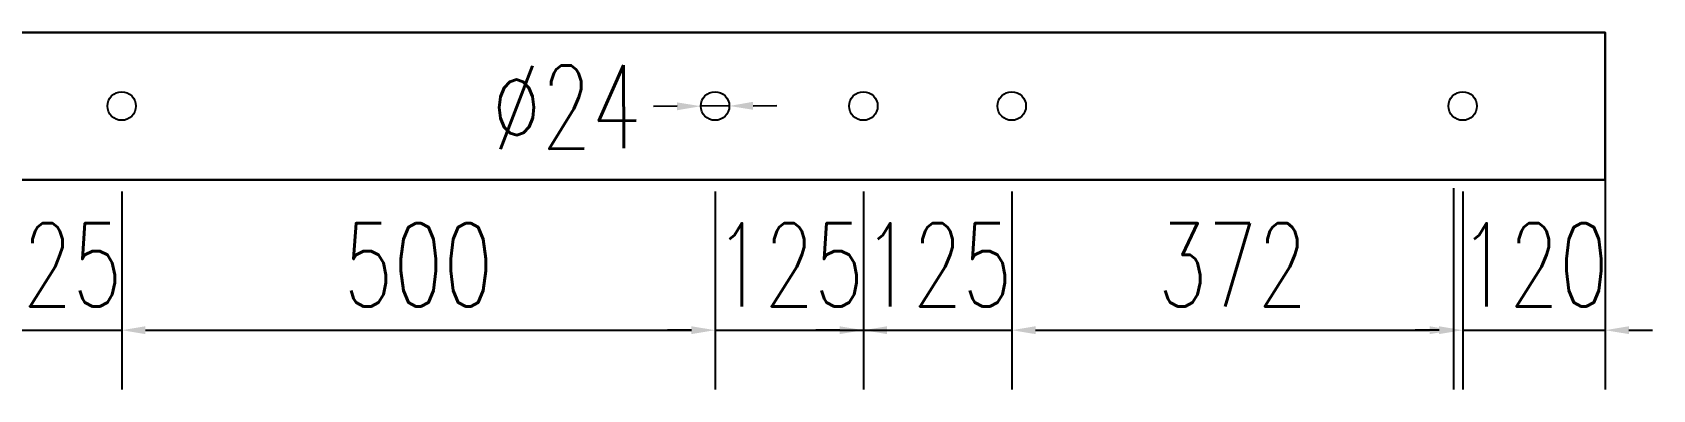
# Model space of a CAD drawing. Extents: x 36536 to 256213, y 18389 to 106449.
# Drawn here: x 240388 to 241754, y 82352 to 82653 of the extents above; entities that cross this region are included whole.
import ezdxf

# ---------------------------------------------------------------- set-up
doc = ezdxf.new("R2010")
doc.units = 0
doc.header["$LTSCALE"] = 1000
doc.header["$MEASUREMENT"] = 0
doc.styles.add('STANDARD_T3', font='simplex.shx', dxfattribs={"width": 0.7, "bigfont": 'hztxt.shx'})
doc.dimstyles.new('W&&20', dxfattribs={"dimtxt": 70, "dimasz": 20, "dimexe": 50, "dimexo": 60, "dimgap": 20, "dimtad": 1, "dimdec": 0, "dimzin": 0, "dimdsep": 46, "dimtxsty": 'STANDARD_T3', "dimcen": 0.09, "dimclrd": 1, "dimclre": 1, "dimclrt": 7, "dimazin": 2, "dimtfac": 1, "dimtdec": 0, "dimtix": 1, "dimtmove": 2, "dimatfit": 3, "dimfxl": 100, "dimtolj": 1, "dimtzin": 0, "dimarcsym": 0})

# ---------------------------------------------------------------- blocks, each defined once
blk = doc.blocks.new('*D468')
at = {"color": 1, "lineweight": -2, "transparency": 16777216}
for p, q in [((240931.6, 82590.3), (240911.6, 82590.2)), ((240975.6, 82590.6), (240951.6, 82590.4)), ((240995.6, 82590.7), (241015.6, 82590.9))]:
    blk.add_line(p, q, dxfattribs=at)
at = {"color": 1, "transparency": 16777216}
for points in [[(240931.6, 82593.6), (240931.6, 82587), (240951.6, 82590.4)], [(240995.6, 82594.1), (240995.6, 82587.4), (240975.6, 82590.6)]]:
    blk.add_solid(points, dxfattribs=at)
at = {"layer": 'Defpoints', "color": 0, "transparency": 16777216}
for p in [(240951.6, 82590.4), (240975.6, 82590.6)]:
    blk.add_point(p, dxfattribs=at)
at = {"color": 7, "transparency": 16777216, "insert": (240838.3, 82589.7), "char_height": 70, "attachment_point": 5, "rotation": 0.3762, "style": 'STANDARD_T3'}
blk.add_mtext('\\A1;∅24', dxfattribs=at)
blk = doc.blocks.new('*D472')
at = {"color": 1, "lineweight": -2, "transparency": 16777216}
for p, q in [((240338.6, 82518.5), (240338.6, 82351.8)), ((240463.6, 82518.5), (240463.6, 82351.8)), ((240318.6, 82401.8), (240298.6, 82401.8)), ((240338.6, 82401.8), (240463.6, 82401.8)), ((240483.6, 82401.8), (240503.6, 82401.8))]:
    blk.add_line(p, q, dxfattribs=at)
at = {"color": 1, "transparency": 16777216}
for points in [[(240318.6, 82405.1), (240318.6, 82398.5), (240338.6, 82401.8)], [(240483.6, 82405.1), (240483.6, 82398.5), (240463.6, 82401.8)]]:
    blk.add_solid(points, dxfattribs=at)
at = {"layer": 'Defpoints', "color": 0, "transparency": 16777216}
for p in [(240338.6, 82578.5), (240463.6, 82578.5), (240463.6, 82401.8)]:
    blk.add_point(p, dxfattribs=at)
at = {"color": 7, "transparency": 16777216, "insert": (240401.1, 82456.8), "char_height": 70, "attachment_point": 5, "style": 'STANDARD_T3'}
blk.add_mtext('\\A1;125', dxfattribs=at)
blk = doc.blocks.new('*D473')
at = {"color": 1, "lineweight": -2, "transparency": 16777216}
for p, q in [((240463.6, 82518.5), (240463.6, 82351.8)), ((240963.6, 82518.5), (240963.6, 82351.8)), ((240483.6, 82401.8), (240943.6, 82401.8))]:
    blk.add_line(p, q, dxfattribs=at)
at = {"color": 1, "transparency": 16777216}
for points in [[(240483.6, 82405.1), (240483.6, 82398.5), (240463.6, 82401.8)], [(240943.6, 82405.1), (240943.6, 82398.5), (240963.6, 82401.8)]]:
    blk.add_solid(points, dxfattribs=at)
at = {"layer": 'Defpoints', "color": 0, "transparency": 16777216}
for p in [(240463.6, 82578.5), (240963.6, 82578.5), (240963.6, 82401.8)]:
    blk.add_point(p, dxfattribs=at)
at = {"color": 7, "transparency": 16777216, "insert": (240713.6, 82456.8), "char_height": 70, "attachment_point": 5, "style": 'STANDARD_T3'}
blk.add_mtext('\\A1;500', dxfattribs=at)
blk = doc.blocks.new('*D474')
at = {"color": 1, "lineweight": -2, "transparency": 16777216}
for p, q in [((240963.6, 82518.5), (240963.6, 82351.8)), ((241088.6, 82518.5), (241088.6, 82351.8)), ((240943.6, 82401.8), (240923.6, 82401.8)), ((240963.6, 82401.8), (241088.6, 82401.8)), ((241108.6, 82401.8), (241128.6, 82401.8))]:
    blk.add_line(p, q, dxfattribs=at)
at = {"color": 1, "transparency": 16777216}
for points in [[(240943.6, 82405.1), (240943.6, 82398.5), (240963.6, 82401.8)], [(241108.6, 82405.1), (241108.6, 82398.5), (241088.6, 82401.8)]]:
    blk.add_solid(points, dxfattribs=at)
at = {"layer": 'Defpoints', "color": 0, "transparency": 16777216}
for p in [(240963.6, 82578.5), (241088.6, 82578.5), (241088.6, 82401.8)]:
    blk.add_point(p, dxfattribs=at)
at = {"color": 7, "transparency": 16777216, "insert": (241026.1, 82456.8), "char_height": 70, "attachment_point": 5, "style": 'STANDARD_T3'}
blk.add_mtext('\\A1;125', dxfattribs=at)
blk = doc.blocks.new('*D475')
at = {"color": 1, "lineweight": -2, "transparency": 16777216}
for p, q in [((241088.6, 82518.5), (241088.6, 82351.8)), ((241213.6, 82518.5), (241213.6, 82351.8)), ((241068.6, 82401.8), (241048.6, 82401.8)), ((241088.6, 82401.8), (241213.6, 82401.8)), ((241233.6, 82401.8), (241253.6, 82401.8))]:
    blk.add_line(p, q, dxfattribs=at)
at = {"color": 1, "transparency": 16777216}
for points in [[(241068.6, 82405.1), (241068.6, 82398.5), (241088.6, 82401.8)], [(241233.6, 82405.1), (241233.6, 82398.5), (241213.6, 82401.8)]]:
    blk.add_solid(points, dxfattribs=at)
at = {"layer": 'Defpoints', "color": 0, "transparency": 16777216}
for p in [(241088.6, 82578.5), (241213.6, 82578.5), (241213.6, 82401.8)]:
    blk.add_point(p, dxfattribs=at)
at = {"color": 7, "transparency": 16777216, "insert": (241151.1, 82456.8), "char_height": 70, "attachment_point": 5, "style": 'STANDARD_T3'}
blk.add_mtext('\\A1;125', dxfattribs=at)
blk = doc.blocks.new('*D476')
at = {"color": 1, "lineweight": -2, "transparency": 16777216}
for p, q in [((241213.6, 82518.5), (241213.6, 82351.8)), ((241585.7, 82521.5), (241585.7, 82351.8)), ((241233.6, 82401.8), (241565.7, 82401.8))]:
    blk.add_line(p, q, dxfattribs=at)
at = {"color": 1, "transparency": 16777216}
for points in [[(241233.6, 82405.1), (241233.6, 82398.5), (241213.6, 82401.8)], [(241565.7, 82405.1), (241565.7, 82398.5), (241585.7, 82401.8)]]:
    blk.add_solid(points, dxfattribs=at)
at = {"layer": 'Defpoints', "color": 0, "transparency": 16777216}
for p in [(241213.6, 82578.5), (241585.7, 82581.5), (241585.7, 82401.8)]:
    blk.add_point(p, dxfattribs=at)
at = {"color": 7, "transparency": 16777216, "insert": (241399.6, 82456.8), "char_height": 70, "attachment_point": 5, "style": 'STANDARD_T3'}
blk.add_mtext('\\A1;372', dxfattribs=at)
blk = doc.blocks.new('*D477')
at = {"color": 1, "lineweight": -2, "transparency": 16777216}
for p, q in [((241713.6, 82530.5), (241713.6, 82351.8)), ((241593.6, 82518.5), (241593.6, 82351.8)), ((241573.6, 82401.8), (241553.6, 82401.8)), ((241593.6, 82401.8), (241713.6, 82401.8)), ((241733.6, 82401.8), (241753.6, 82401.8))]:
    blk.add_line(p, q, dxfattribs=at)
at = {"color": 1, "transparency": 16777216}
for points in [[(241573.6, 82405.1), (241573.6, 82398.5), (241593.6, 82401.8)], [(241733.6, 82405.1), (241733.6, 82398.5), (241713.6, 82401.8)]]:
    blk.add_solid(points, dxfattribs=at)
at = {"layer": 'Defpoints', "color": 0, "transparency": 16777216}
for p in [(241713.6, 82590.5), (241593.6, 82578.5), (241713.6, 82401.8)]:
    blk.add_point(p, dxfattribs=at)
at = {"color": 7, "transparency": 16777216, "insert": (241653.6, 82456.8), "char_height": 70, "attachment_point": 5, "style": 'STANDARD_T3'}
blk.add_mtext('\\A1;120', dxfattribs=at)

msp = doc.modelspace()

# ---------------------------------------------------------------- linework, layer by layer
at = {"color": 2}
for points in [[(239713.576, 82652.521), (241713.576, 82652.521), (241713.576, 82528.521), (239713.576, 82528.521)], [(241713.576, 82652.521), (239713.576, 82652.521), (239713.576, 82528.521), (241713.576, 82528.521)]]:
    msp.add_lwpolyline(points, close=True, dxfattribs=at)
for centre in [(240463.576, 82590.521), (240963.576, 82590.521), (241088.576, 82590.521), (241213.576, 82590.521), (241593.576, 82590.521)]:
    msp.add_circle(centre, 12)

# ---------------------------------------------------------------- dimensions: what is measured, and where the dimension line sits
dim = msp.add_diameter_dim_2p(p1=(240975.575, 82590.6), p2=(240951.576, 82590.442), dimstyle='W&&20')
dim.commit()
dim.dimension.update_dxf_attribs({"geometry": '*D468', "text_midpoint": (240838.28, 82589.698), "dimtype": 163})
for base, p1, p2, picture, middle in [((241713.576, 82401.799), (241593.576, 82578.521), (241713.576, 82590.521), '*D477', (241653.576, 82456.799)), ((240463.576, 82401.799), (240338.576, 82578.521), (240463.576, 82578.521), '*D472', (240401.076, 82456.799)), ((240963.576, 82401.799), (240463.576, 82578.521), (240963.576, 82578.521), '*D473', (240713.576, 82456.799)), ((241088.576, 82401.799), (240963.576, 82578.521), (241088.576, 82578.521), '*D474', (241026.076, 82456.799)), ((241213.576, 82401.799), (241088.576, 82578.521), (241213.576, 82578.521), '*D475', (241151.076, 82456.799)), ((241585.665, 82401.799), (241213.576, 82578.521), (241585.665, 82581.497), '*D476', (241399.62, 82456.799))]:
    dim = msp.add_linear_dim(base=base, p1=p1, p2=p2, dimstyle='W&&20')
    dim.commit()
    dim.dimension.update_dxf_attribs({"geometry": picture, "text_midpoint": middle})

doc.saveas('drawing.dxf')
